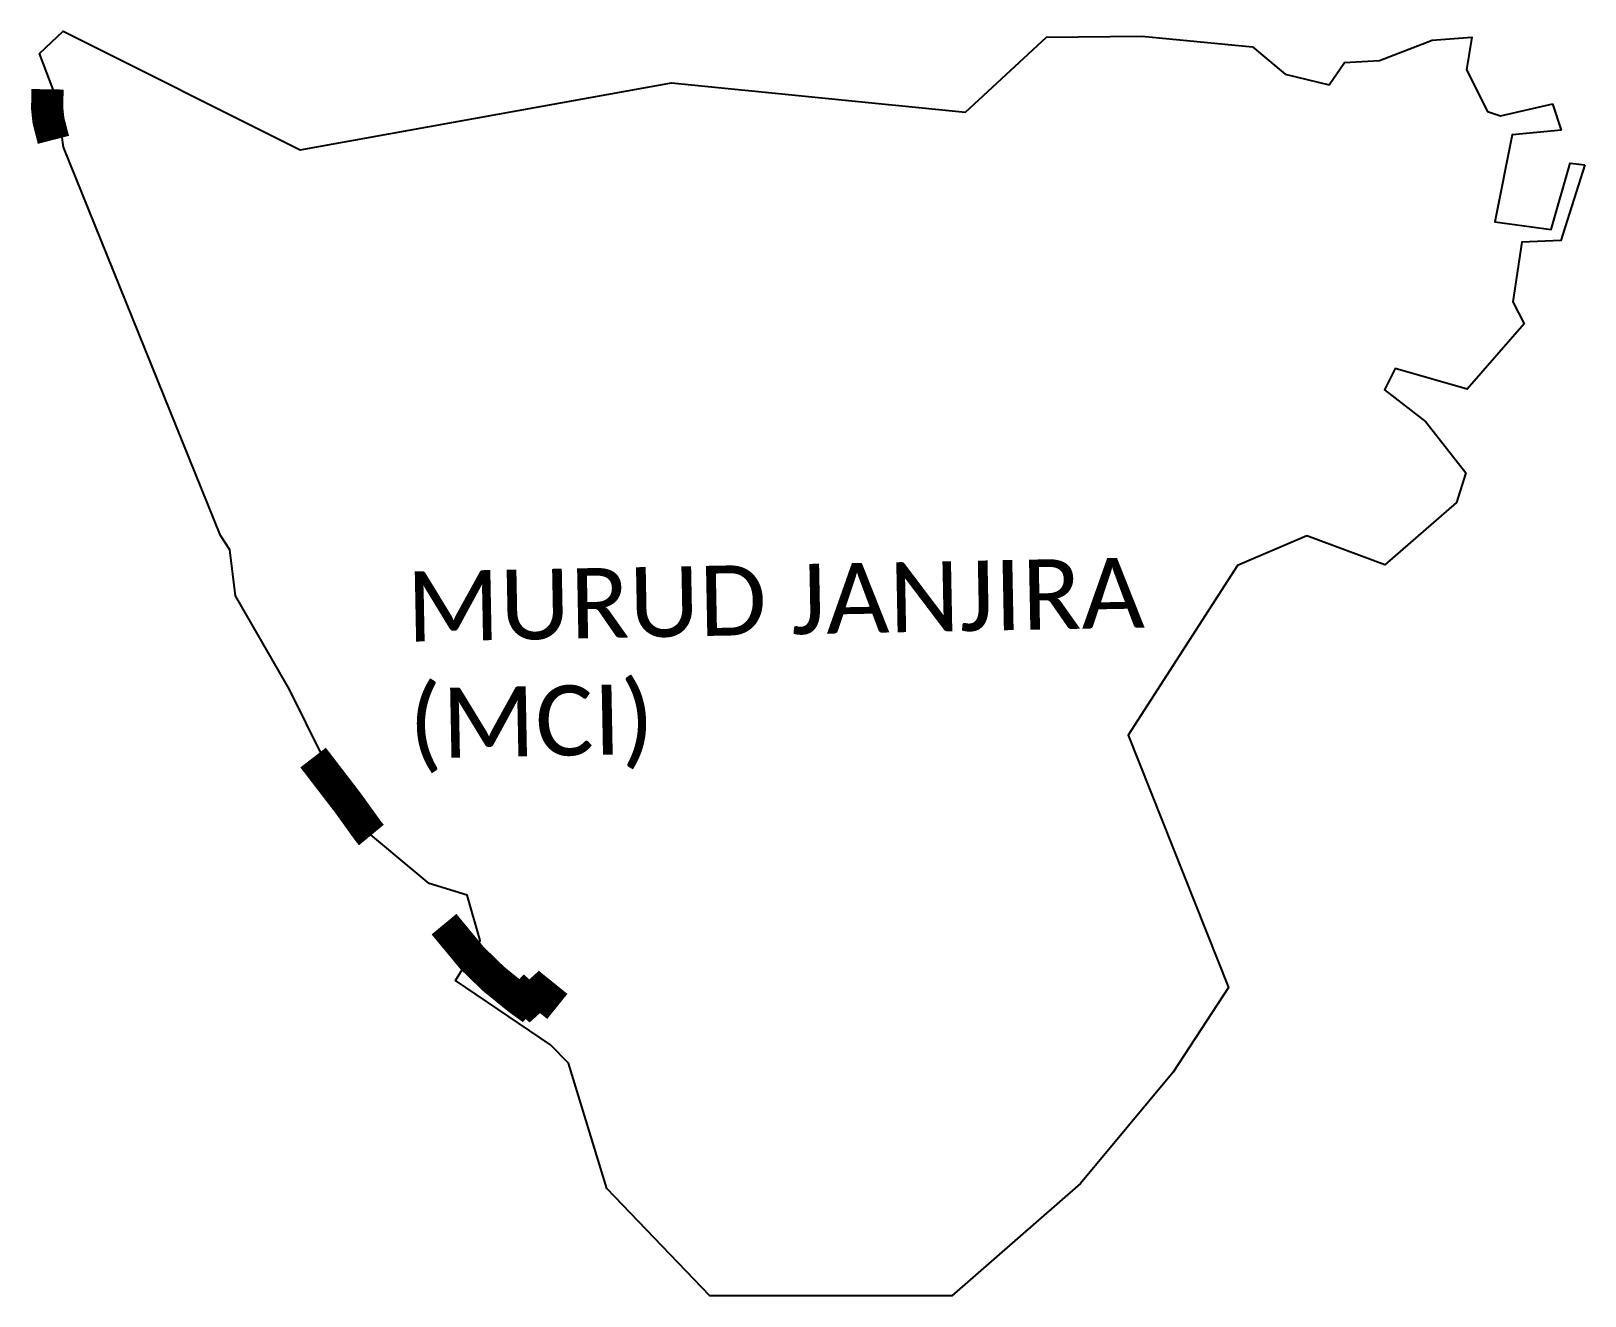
# Model space of a CAD drawing. Header units: metres. Extents: x 283700 to 286112, y 2026364 to 2028326.
import ezdxf

# ---------------------------------------------------------------- set-up
doc = ezdxf.new("R2010")
doc.units = ezdxf.units.M
for name, color, linetype in [('ARTIFICIALLY PROTECTED', 10, 'Continuous'), ('village', 3, 'Continuous'), ('VILLAGE NAME', 250, 'Continuous')]:
    doc.layers.add(name, color=color, linetype=linetype)
doc.styles.get("Standard").update_dxf_attribs({"font": 'simplex.shx'})

msp = doc.modelspace()

# ---------------------------------------------------------------- linework, layer by layer
at = {"color": 3, "flags": 128}
for points in [[(285646.5, 2028259.6), (285715, 2028242.8)], [(286075.6, 2028172.4), (286062.3, 2028213.4)]]:
    msp.add_lwpolyline(points, dxfattribs=at)
at = {"layer": 'ARTIFICIALLY PROTECTED', "const_width": 50, "flags": 128}
for points in [[(283734.7, 2028157.5), (283727, 2028187.3), (283725, 2028205.9), (283725.5, 2028235.9)], [(284137.8, 2027198.9), (284192.5, 2027127.7), (284223, 2027085.2), (284228.3, 2027078.8)], [(284341, 2026940.4), (284384.5, 2026887.9), (284417.5, 2026855.9), (284455.6, 2026824.9), (284460.3, 2026821.5), (284466.3, 2026827.8), (284473.7, 2026821.3), (284489.1, 2026835.2), (284516.9, 2026812.8)]]:
    msp.add_lwpolyline(points, dxfattribs=at)
at = {"layer": 'village', "color": 3}
for points in [[(286112.1, 2028118.9, 0), (286074.7, 2028001.1, 0), (286014.1, 2027998.7, 0), (286000.3, 2027906.3, 0), (286017.7, 2027872.2, 0), (285929.4, 2027770.4, 0), (285817.3, 2027802.6, 0), (285801.1, 2027769.8, 0), (285865.2, 2027719.7, 0), (285927.2, 2027640.7, 0), (285912.8, 2027594.6, 0), (285801.7, 2027498, 0), (285680.4, 2027542.9, 0), (285573, 2027497.1, 0), (285403, 2027233.8, 0), (285559, 2026842.1, 0), (285472.9, 2026710.8, 0), (285329.1, 2026537.9, 0), (285129.4, 2026363.9, 0), (284892.3, 2026363.7, 0), (284753.5, 2026363.6, 0), (284594, 2026530.5, 0), (284534.4, 2026724.7, 0), (284506.4, 2026753.2, 0), (284358.8, 2026852.8, 0), (284397.3, 2026915, 0), (284377, 2026985.6, 0), (284317.8, 2027003.6, 0), (284202.5, 2027099.5, 0), (284101.1, 2027304.7, 0), (284017.1, 2027449.9, 0), (284008.7, 2027521.3, 0), (283993.9, 2027543.3, 0), (283750.1, 2028146.2, 0), (283740, 2028220.7, 0), (283713.3, 2028291.3, 0), (283749.9, 2028326.2, 0), (284117.5, 2028142.2, 0), (284693.9, 2028246, 0), (285150.6, 2028200.4, 0), (285276, 2028316.9, 0), (285424.5, 2028318.1, 0), (285596, 2028302, 0), (285646.5, 2028259.6, 0)], [(285715, 2028242.8, 0), (285739, 2028277.7, 0), (285793, 2028280.6, 0), (285874.7, 2028312.2, 0), (285936.7, 2028316.8, 0), (285928.4, 2028266.3, 0), (285961, 2028201.2, 0), (285981.1, 2028194.6, 0), (286062.3, 2028213.4, 0)], [(286075.6, 2028172.4, 0), (285999.1, 2028165.3, 0), (285972.3, 2028030, 0), (286059.8, 2028018.1, 0), (286089, 2028121.5, 0), (286112.1, 2028118.9, 0)]]:
    msp.add_polyline3d(points, dxfattribs=at)

# ---------------------------------------------------------------- texts
at = {"layer": 'VILLAGE NAME', "insert": (284281.8, 2027487.4), "char_height": 108.748, "attachment_point": 1, "rotation": 1.1028}
msp.add_mtext_dynamic_manual_height_columns('{\\fCalibri|b0|i0|c0|p34;MURUD JANJIRA (MCI)}', width=1174.7, gutter_width=543.7, heights=[0], dxfattribs=at)

doc.saveas('drawing.dxf')
